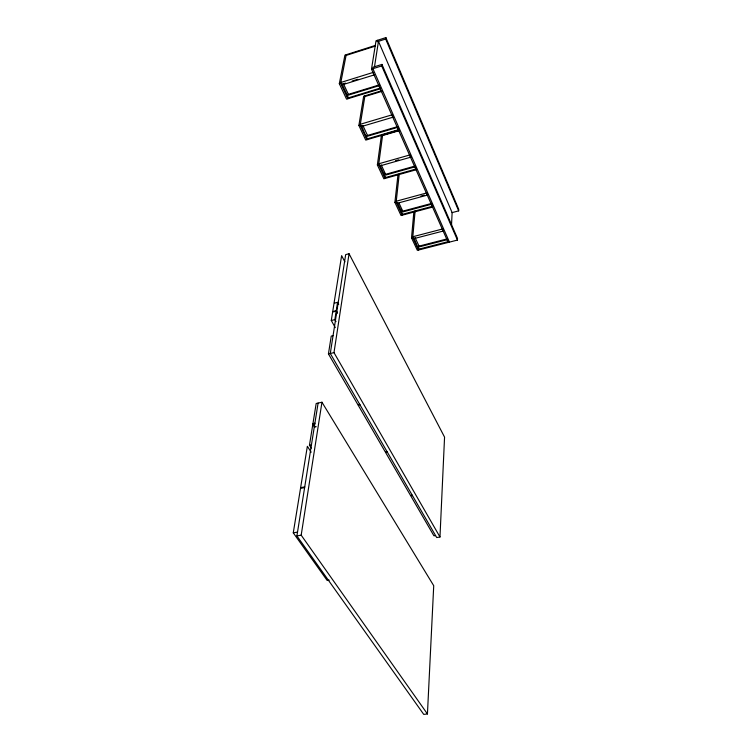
<?xml version="1.0" encoding="UTF-8"?>
<svg xmlns="http://www.w3.org/2000/svg" width="752" height="752" viewBox="0 0 752 752"><rect width="100%" height="100%" fill="white"/><g stroke="black" fill="none" stroke-linecap="round" stroke-linejoin="round"><path stroke-width="1.13" d="M413.863 211.791L411.523 237.867L417.36 250.331L457.442 240.067L457.507 238.422L381.941 64.418L373.124 67.172L372.889 68.705L449.452 242.116M452.027 212.628L458.664 210.87L458.729 209.319L385.879 37.6L376.028 40.758L371.507 69.128L448.201 242.435L448.248 241.608L447.384 239.653L417.745 247.258L418.648 249.194L448.248 241.608M439.976 536.994L444.564 437.128L349.05 253.734L345.666 254.618L330.288 353.487L436.724 537.558L439.976 536.994L333.991 352.632L349.05 253.734M318.105 403.072L296.908 535.932L423.752 714.4L427.437 713.949L433.725 585.705L321.959 402.235L316.178 403.495L312.935 423.649L314.768 426.581M451.51 225.224L452.121 212.6L378.463 41.332L374.496 66.74M442.608 229.783L442.655 228.965L412.829 236.73L413.741 238.685L443.539 230.958M432.616 206.255L402.376 214.339L401.427 212.308L431.695 204.187L432.616 206.255L432.56 207.073L401.042 215.495L394.894 202.373L398.005 174.464M426.657 193.743L426.722 192.935L396.248 201.216L397.216 203.284L427.653 195.031M418.714 248.367L418.582 250.021L412.754 237.547L415.123 210.767M417.745 247.258L413.816 237.867L413.741 238.685M416.129 168.984L385.231 177.622L384.234 175.479L415.17 166.812L416.129 168.984L416.063 169.792L383.858 178.788L377.372 164.951L381.414 135.172M409.84 155.73L409.915 154.931L378.764 163.786L379.788 165.966L410.893 157.149L409.915 154.931M401.427 212.308L401.662 210.005M402.461 213.53L402.292 215.157L396.154 202.025L399.274 173.703M397.216 203.284L397.3 202.467L401.512 211.491L431.761 203.378M398.739 129.654L367.145 138.885L366.083 136.62L397.714 127.351L398.739 129.654L398.645 130.444L365.716 140.06L358.873 125.443L363.658 96.228L381.433 90.804M385.334 176.823L385.127 178.431L378.66 164.585L382.655 134.815L397.178 130.566M384.234 175.479L384.516 173.214M392.065 115.582L392.168 114.802L360.321 124.268L361.392 126.571L393.202 117.143M379.788 165.966L379.892 165.158L384.328 174.68L415.245 166.004M457.442 240.067L381.715 65.941L381.941 64.418M458.664 210.87L385.673 39.029L385.879 37.6M367.267 138.095L367.023 139.684L360.189 125.048L364.927 95.842M366.083 136.62L361.515 125.781L361.392 126.571M359.672 404.303L357.886 404.689L328.436 353.919L331.237 336.078L333.061 335.646M373.274 73.113L373.396 72.342L340.806 82.485L341.944 84.929L374.487 74.824M427.437 713.949L301.185 535.17L321.959 402.235M336.003 321.659L334.866 319.619L336.182 311.178L332.628 312.052L331.284 320.484L335.298 327.628M336.266 310.661L337.563 302.36L334.038 303.235L332.713 311.525L336.266 310.661L337.404 312.71M377.363 40.326L377.137 41.755L385.673 39.029M334.114 302.718L341.624 255.661L344.905 261.893M311.337 448.136L309.457 445.212L312.832 424.297L314.787 423.884M329.216 580.112L327.167 580.45L293.271 532.848L300.509 488.377L304.616 487.587M348.176 97.177L347.894 98.728L340.656 83.256L346.221 54.717M346.916 95.56L347.057 94.78L379.384 84.854L379.271 85.634L346.916 95.56L348.035 97.957L380.343 88.059L380.23 88.839L346.559 99.142L339.312 83.679L344.924 55.131L375.549 45.364M341.944 84.929L342.094 84.158L345.459 83.115M346.08 55.432L375.436 46.079M371.507 69.128L381.715 65.941M339.312 83.679L340.656 83.256M352.19 81.019L357.792 79.28M364.805 96.576L382.43 91.199M358.873 125.443L360.189 125.048M366.205 135.83L397.808 126.562M382.552 135.557L399.321 130.66M377.372 164.951L378.66 164.585M395.43 160.759L398.767 159.809M394.894 202.373L396.154 202.025M420.951 196.056L424.335 195.135M411.523 237.867L412.754 237.547M417.811 246.44L447.421 238.826M331.284 320.484L334.866 319.619M328.436 353.919L333.991 352.632M359.964 404.811L358.178 405.196L385.268 451.905L386.998 451.557M312.935 423.649L314.891 423.235M314.27 427.098L316.235 426.685M309.457 445.212L311.45 444.799M387.271 452.027L385.541 452.375L410.545 495.483L412.218 495.173M304.739 486.873L300.621 487.663L307.361 446.284L311.168 452.178M412.472 495.606L410.789 495.916L433.942 535.838L435.568 535.556M293.271 532.848L297.519 532.078M296.908 535.932L301.185 535.17M312.832 424.297L314.674 427.23M336.182 311.178L337.319 313.236M337.563 302.36L338.691 304.419M343.438 83.735L348.392 94.376M362.831 125.396L367.512 135.445M381.179 164.801L385.607 174.323M399.021 203.134L402.762 211.162M415.048 237.547L419.033 246.12M342.094 84.158L347.8 96.378"/></g></svg>
